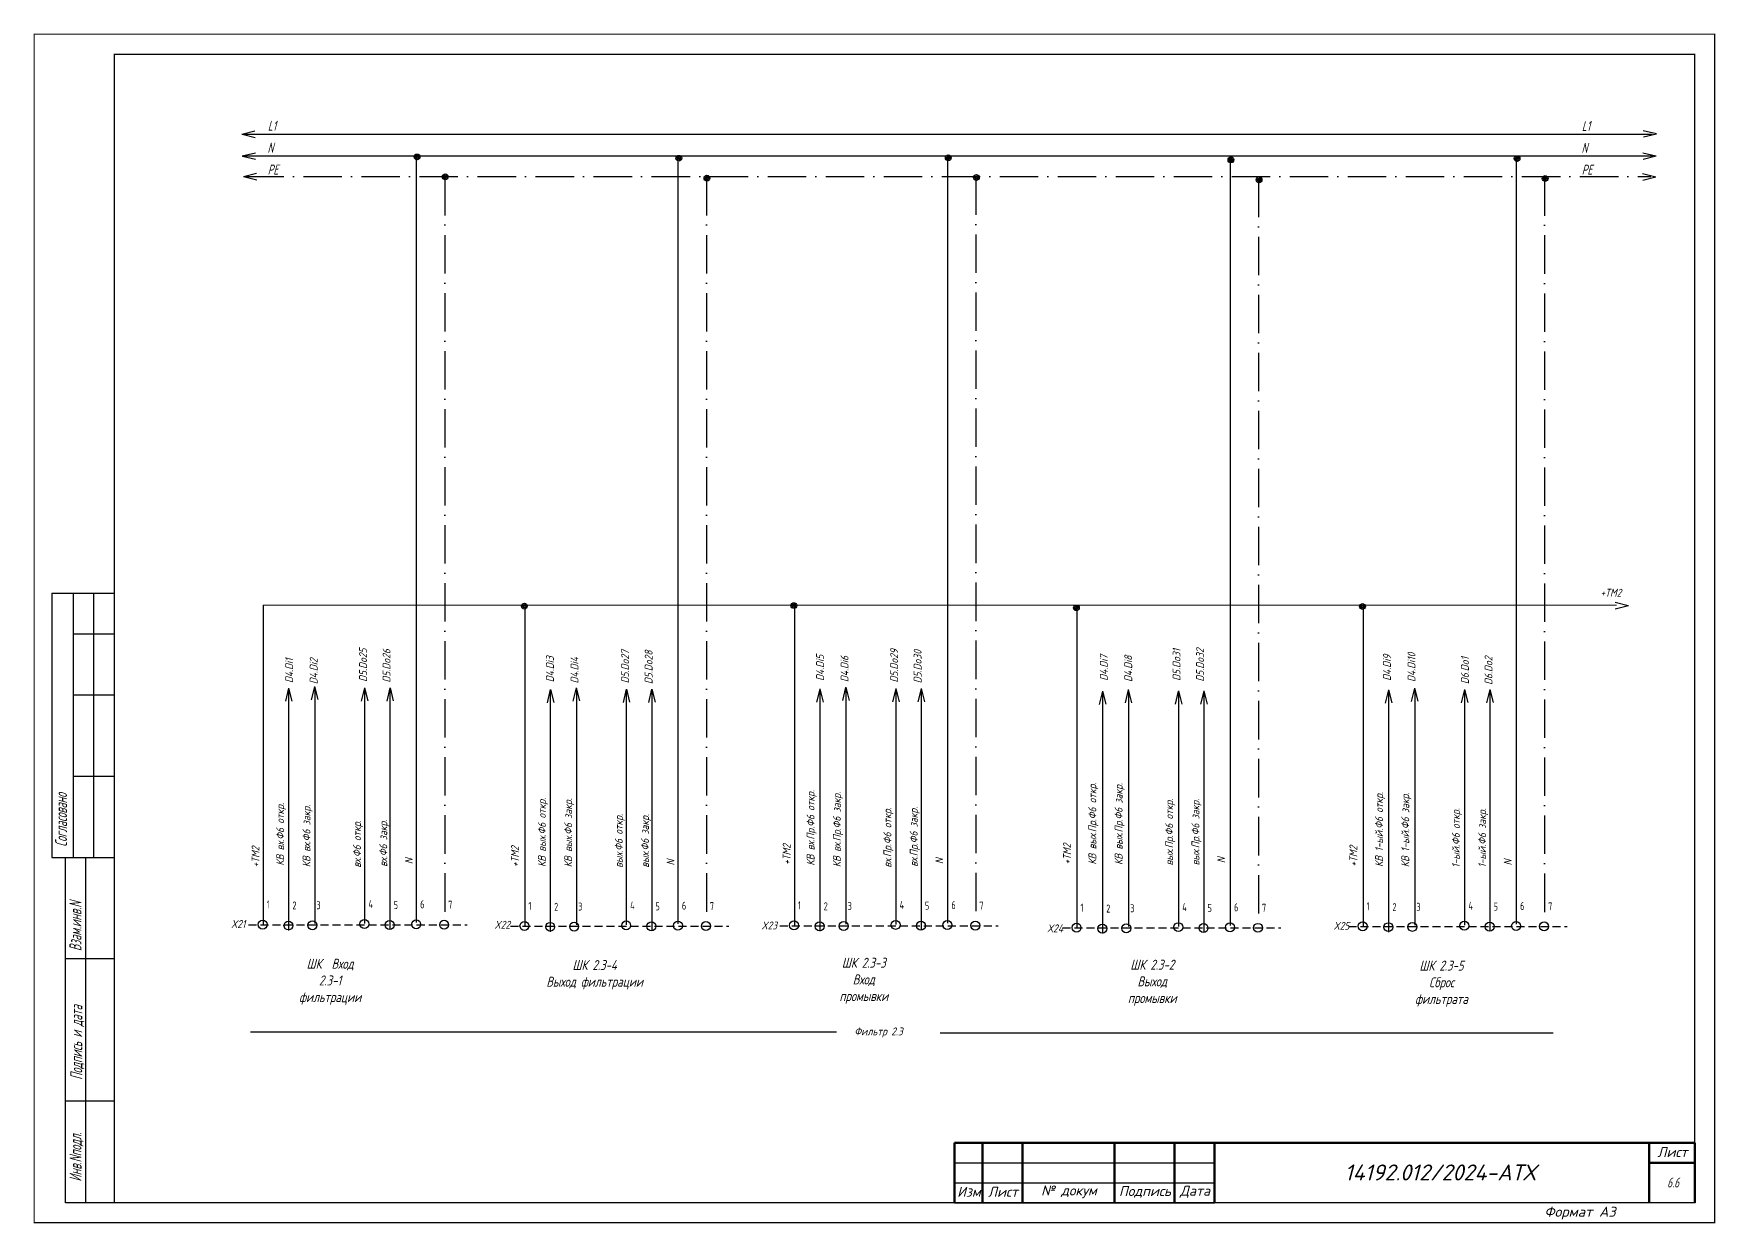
# Model space of a CAD drawing. Header units: millimetres. Extents: x 1510 to 10524, y 7125 to 13164.
# Drawn here: x 5186.1 to 5606.4, y 9092.5 to 9389.8 of the extents above; entities that cross this region are included whole.
import ezdxf
from ezdxf.enums import TextEntityAlignment as Align

# ---------------------------------------------------------------- set-up
doc = ezdxf.new("R2010")
doc.units = ezdxf.units.MM
doc.header["$LTSCALE"] = 4
for name, pattern in [('ACAD_ISO10W100', [18, 12, -3, 0, -3]), ('DASHED', [0.75, 0.5, -0.25]), ('SolidLine', [0])]:
    doc.linetypes.add(name, pattern=pattern)
for name, color, linetype in [('LOC', 8, 'Continuous'), ('RED_2.5mm^2', 1, 'Continuous'), ('SYMS', 7, 'Continuous'), ('Вспомогательная', 1, 'Continuous'), ('Текст', 2, 'Continuous')]:
    doc.layers.add(name, color=color, linetype=linetype)
for name, color, linetype, lineweight in [('RAMKA', 7, 'Continuous', 25), ('SHTAMP', 7, 'SolidLine', 25), ('Основеая', 5, 'Continuous', 60), ('СХЕМА', 7, 'Continuous', 25)]:
    doc.layers.add(name, color=color, linetype=linetype, lineweight=lineweight)
doc.styles.add('COTES', font='cs_gost2304.shx', dxfattribs={"width": 0.75, "oblique": 15})
doc.styles.add('ISOCPEUR', font='isocpeui.ttf')
doc.styles.add('Simplex00.10.00', font='simplex.shx')
doc.styles.add('Simplex25.085.15', font='', dxfattribs={"width": 0.85, "oblique": 15, "height": 2.5})
doc.styles.add('WD', font='romans.shx')
doc.styles.add('ГОСТ', font='isocpeur.ttf', dxfattribs={"oblique": 15})
doc.styles.add('Стиль мой-1', font='', dxfattribs={"width": 0.85, "oblique": 15, "height": 2.5})
doc.styles.get('Simplex25.085.15').set_extended_font_data('GOST type A')
doc.styles.get('Стиль мой-1').set_extended_font_data('GOST type A')

# ---------------------------------------------------------------- blocks, each defined once
blk = doc.blocks.new('Формат А3')
at = {"color": 0, "linetype": 'Continuous', "const_width": 0.3}
for points in [[(-420, 297), (0, 297), (0, 0), (-420, 0)], [(-400, 5), (-400, 292), (-5, 292), (-5, 5)]]:
    blk.add_lwpolyline(points, close=True, dxfattribs=at)
at = {"color": 0, "linetype": 'Continuous', "style": 'Simplex00.10.00', "oblique": 15}
blk.add_text('Формат А3', height=2.5, dxfattribs=at).set_placement((-33.67, 2.75), align=Align.MIDDLE_CENTER)
blk = doc.blocks.new('A$C73A268AF')
at = {"lineweight": 30}
for p, q in [((4.57, 157.46), (20.05, 157.46)), ((4.57, 157.46), (4.57, 91.46)), ((9.89, 157.46), (9.89, 91.46)), ((14.97, 157.46), (14.97, 91.46)), ((9.89, 147.31), (20.05, 147.31)), ((9.89, 132.08), (20.05, 132.08)), ((9.89, 111.77), (20.05, 111.77)), ((4.57, 91.46), (20.05, 91.46)), ((7.96, 5.15), (7.96, 91.46)), ((13.04, 5.15), (13.04, 91.46)), ((20.15, 66.08), (7.96, 66.08)), ((20.15, 30.54), (7.96, 30.54))]:
    blk.add_line(p, q, dxfattribs=at)
blk.add_lwpolyline([(20.15, 5.15), (7.96, 5.15)], dxfattribs=at)
at = {"layer": 'Вспомогательная', "color": 7}
for p, q in [((230.15, 15.15), (295.15, 15.15)), ((230.15, 10.15), (295.15, 10.15)), ((230.15, 5.15), (295.15, 5.15))]:
    blk.add_line(p, q, dxfattribs=at)
at = {"layer": 'Основеая', "color": 7}
for p, q in [((230.15, 20.15), (230.15, 5.15)), ((415.15, 20.15), (230.15, 20.15)), ((237.15, 20.15), (237.15, 5.15)), ((247.15, 20.15), (247.15, 5.15)), ((270.15, 20.15), (270.15, 5.15)), ((285.15, 20.15), (285.15, 5.15)), ((295.15, 20.15), (295.15, 5.15)), ((403.72, 20.15), (403.72, 5.15)), ((415.15, 20.15), (415.15, 5.15)), ((403.72, 15.15), (415.15, 15.15))]:
    blk.add_line(p, q, dxfattribs=at)
blk.add_blockref('Формат А3', (420.15, 0.15))
at = {"layer": 'RAMKA', "style": 'COTES', "oblique": 15, "width": 0.75}
for s, p in [('Согласовано', (8.35, 94.1)), ('Взам.инв.N', (11.94, 68.02)), ('Подпись и дата', (12.17, 35.86)), ('Инв.Nподл.', (11.97, 10.43))]:
    blk.add_text(s, height=3, rotation=90, dxfattribs=at).set_placement(p)
at = {"layer": 'Текст', "color": 7, "char_height": 2.5, "style": 'ГОСТ'}
for s, insert, width, attachment_point in [('{\\fISOCPEUR|b0|i0|c204|p34;Лист}', (413.32, 17.81), 11.4585, 6), ('{\\fISOCPEUR|b0|i0|c204|p34;Изм}', (233.75, 7.88), 7, 5), ('{\\fISOCPEUR|b0|i0|c204|p34;Лист}', (242.25, 7.88), 10, 5), ('{\\fISOCPEUR|b0|i0|c204|p34;№ докум}', (258.75, 7.88), 23, 5), ('{\\fISOCPEUR|b0|i0|c204|p34;Подпись}', (277.75, 7.88), 15, 5), ('{\\fISOCPEUR|b0|i0|c204|p34;Дата}', (290.25, 7.88), 10, 5)]:
    blk.add_mtext(s, dxfattribs=dict(at, insert=insert, width=width, attachment_point=attachment_point))
blk = doc.blocks.new('WDDOT')
for radius in [0.72, 0.449, 0.223]:
    blk.add_circle((0, 0), radius)
blk = doc.blocks.new('VT0W02')
blk.add_circle((0, 0), 0.0699)
at = {"style": 'WD'}
for tag, p, width in [('INST', (0.062, 0.42), 0.7), ('LOC', (0.062, 0.25), 0.7), ('DESC1', (0.053, -0.385), 0.8)]:
    blk.add_attdef(tag, p, '', height=0.125, dxfattribs=dict(at, width=width))
at = {"style": 'WD', "flags": 1}
for tag, p, height in [('X4TERM01', (-0.07, 0), 0.0125), ('X4TERMDESC01', (-0.055, -0.023), 0.025), ('X2TERMDESC01', (-0.006, 0.029), 0.025), ('STRIPSEQ', (0, 0), 0.00125), ('X2TERM01', (0, 0.07), 0.0125), ('X1TERMDESC01', (0.039, -0.003), 0.025), ('X1TERM01', (0.07, 0), 0.0125), ('LINKTERM', (0, -0.002), 0.00125), ('X8TERM01', (0, -0.07), 0.0125), ('X8TERMDESC01', (0, -0.054), 0.025)]:
    blk.add_attdef(tag, p, '', height=height, dxfattribs=at)
at = {"linetype": 'Continuous', "style": 'WD'}
for tag, p, height, width, flags in [('WIRENO', (0.062, 0.094), 0.125, 0.8, 8), ('TAGSTRIP', (0.053, -0.229), 0.125, 0.9, 8), ('DESC2', (0.053, -0.541), 0.125, 0.8, 8), ('CAT', (0.213, -0.406), 0.109, 0.8, 1), ('DESC3', (0.053, -0.698), 0.125, 0.8, 8)]:
    blk.add_attdef(tag, p, '', height=height, dxfattribs=dict(at, width=width, flags=flags))
at = {"linetype": 'Continuous', "style": 'WD', "width": 0.8, "flags": 1}
blk.add_attdef('MFG', text='', height=0.109, dxfattribs=at).set_placement((0.088, -0.406), align=Align.RIGHT)
at = {"style": 'WD', "width": 0.7, "flags": 1}
blk.add_attdef('ASSYCODE', (0.062, -0.281), '', height=0.01, dxfattribs=at)

msp = doc.modelspace()

# ---------------------------------------------------------------- linework, layer by layer
at = {"linetype": 'DASHED'}
for p, q in [((5239.82, 9167.1), (5294.42, 9167.1)), ((5305.23, 9166.77), (5359.83, 9166.77)), ((5372.58, 9166.9), (5427.18, 9166.9)), ((5443.21, 9166.34), (5497.81, 9166.34)), ((5514.72, 9166.69), (5569.32, 9166.69))]:
    msp.add_line(p, q, dxfattribs=at)
at = {"color": 7, "ltscale": 0.2}
for p, q in [((5386.73, 9140.27), (5240.33, 9140.27)), ((5412.69, 9140.1), (5565.87, 9140.1))]:
    msp.add_line(p, q, dxfattribs=at)
at = {"layer": 'RED_2.5mm^2', "linetype": 'Continuous', "ltscale": 0.2}
for p, q in [((5238.65, 9364.74), (5590.63, 9364.74)), ((5238.25, 9359.26), (5590.67, 9359.26)), ((5281.69, 9359.18), (5281.69, 9167.75)), ((5347.11, 9359.18), (5347.11, 9167.41)), ((5414.46, 9359.31), (5414.46, 9167.55)), ((5485.09, 9358.75), (5485.09, 9166.98)), ((5556.59, 9359.1), (5556.59, 9167.33)), ((5243.45, 9246.99), (5243.45, 9167.16)), ((5376.22, 9246.91), (5376.22, 9166.96)), ((5518.35, 9246.72), (5518.35, 9166.74)), ((5308.87, 9246.44), (5308.87, 9166.82)), ((5446.85, 9246.51), (5446.85, 9166.39)), ((5249.8, 9225.97), (5249.8, 9165.74)), ((5256.35, 9226.13), (5256.35, 9167.46)), ((5268.8, 9226.23), (5268.8, 9167.45)), ((5275.15, 9226.26), (5275.15, 9166.03)), ((5315.22, 9225.64), (5315.22, 9165.4)), ((5321.76, 9225.79), (5321.76, 9167.12)), ((5334.22, 9225.9), (5334.22, 9167.11)), ((5340.56, 9225.93), (5340.56, 9165.69)), ((5382.57, 9225.77), (5382.57, 9165.54)), ((5389.11, 9225.93), (5389.11, 9167.26)), ((5401.57, 9226.04), (5401.57, 9167.25)), ((5407.91, 9226.06), (5407.91, 9165.83)), ((5531.25, 9225.71), (5531.25, 9167.04)), ((5543.7, 9225.82), (5543.7, 9167.03)), ((5550.05, 9225.85), (5550.05, 9165.61)), ((5453.2, 9225.21), (5453.2, 9164.97)), ((5459.74, 9225.36), (5459.74, 9166.69)), ((5472.19, 9225.47), (5472.19, 9166.68)), ((5478.54, 9225.5), (5478.54, 9165.26)), ((5524.7, 9225.56), (5524.7, 9165.32))]:
    msp.add_line(p, q, dxfattribs=at)
at = {"layer": 'RED_2.5mm^2', "linetype": 'ACAD_ISO10W100', "ltscale": 0.2}
for p, q in [((5239.05, 9354.11), (5590.27, 9354.11)), ((5288.82, 9354.01), (5288.82, 9168.74)), ((5354.23, 9354.01), (5354.23, 9168.4)), ((5421.58, 9354.14), (5421.58, 9168.54)), ((5492.21, 9353.58), (5492.21, 9167.97)), ((5563.71, 9353.93), (5563.71, 9168.33))]:
    msp.add_line(p, q, dxfattribs=at)
at = {"layer": 'SYMS', "linetype": 'Continuous', "ltscale": 0.2}
for p, q in [((5238.13, 9364.71), (5241.4, 9365.52)), ((5238.17, 9364.68), (5241.44, 9363.88)), ((5591.66, 9364.77), (5588.39, 9365.57)), ((5591.69, 9364.74), (5588.42, 9363.92)), ((5238.25, 9359.26), (5241.52, 9360.07)), ((5238.29, 9359.22), (5241.55, 9358.43)), ((5591.54, 9359.2), (5588.28, 9360)), ((5591.58, 9359.17), (5588.31, 9358.35)), ((5238.54, 9354.16), (5241.81, 9354.97)), ((5238.57, 9354.12), (5241.84, 9353.32)), ((5591.49, 9353.98), (5588.22, 9354.78)), ((5591.53, 9353.95), (5588.25, 9353.14)), ((5584.62, 9246.87), (5581.36, 9247.67)), ((5584.66, 9246.83), (5581.39, 9246.02)), ((5249.8, 9226.25), (5249, 9222.98)), ((5249.83, 9226.28), (5250.64, 9223.01)), ((5256.26, 9226.64), (5255.46, 9223.37)), ((5256.29, 9226.68), (5257.1, 9223.41)), ((5268.78, 9226.31), (5267.99, 9223.05)), ((5268.82, 9226.35), (5269.63, 9223.08)), ((5275.13, 9226.31), (5274.33, 9223.05)), ((5275.16, 9226.35), (5275.97, 9223.08)), ((5315.21, 9225.91), (5314.41, 9222.64)), ((5315.25, 9225.95), (5316.06, 9222.67)), ((5321.67, 9226.31), (5320.87, 9223.04)), ((5321.71, 9226.34), (5322.52, 9223.07)), ((5334.2, 9225.98), (5333.4, 9222.71)), ((5334.23, 9226.02), (5335.04, 9222.74)), ((5340.54, 9225.98), (5339.74, 9222.71)), ((5340.58, 9226.02), (5341.39, 9222.74)), ((5382.56, 9226.05), (5381.76, 9222.78)), ((5382.6, 9226.08), (5383.41, 9222.81)), ((5389.02, 9226.44), (5388.22, 9223.18)), ((5389.06, 9226.48), (5389.87, 9223.21)), ((5401.55, 9226.12), (5400.75, 9222.85)), ((5401.58, 9226.15), (5402.39, 9222.88)), ((5407.89, 9226.12), (5407.09, 9222.85)), ((5407.93, 9226.15), (5408.74, 9222.88)), ((5459.65, 9225.88), (5458.85, 9222.61)), ((5459.68, 9225.91), (5460.49, 9222.64)), ((5472.21, 9225.59), (5473.02, 9222.31)), ((5478.55, 9225.59), (5479.37, 9222.31)), ((5524.7, 9225.83), (5523.9, 9222.56)), ((5524.73, 9225.87), (5525.54, 9222.6)), ((5531.16, 9226.23), (5530.36, 9222.96)), ((5531.19, 9226.27), (5532, 9222.99)), ((5543.68, 9225.9), (5542.88, 9222.63)), ((5543.72, 9225.94), (5544.53, 9222.67)), ((5550.03, 9225.9), (5549.23, 9222.63)), ((5550.06, 9225.94), (5550.87, 9222.67)), ((5453.19, 9225.48), (5452.39, 9222.21)), ((5453.22, 9225.52), (5454.03, 9222.25)), ((5472.17, 9225.55), (5471.38, 9222.28)), ((5478.52, 9225.55), (5477.72, 9222.28))]:
    msp.add_line(p, q, dxfattribs=at)
at = {"layer": 'СХЕМА', "color": 1, "linetype": 'Continuous', "lineweight": 20, "ltscale": 30}
msp.add_line((5581.72, 9246.99), (5243.44, 9246.99), dxfattribs=at)

# ---------------------------------------------------------------- block references
at = {"ltscale": 1.2}
msp.add_blockref('A$C73A268AF', (5186.09, 9092.53), dxfattribs=at)
at = {"layer": 'SYMS', "linetype": 'Continuous', "ltscale": 0.2}
for p in [(5281.93, 9359.02), (5347.34, 9358.69), (5414.69, 9358.82), (5485.32, 9358.26), (5556.83, 9358.61), (5288.96, 9354.07), (5354.37, 9353.73), (5421.72, 9353.87), (5492.35, 9353.3), (5563.86, 9353.65), (5308.73, 9246.75), (5376.08, 9246.89), (5446.7, 9246.32), (5518.21, 9246.67)]:
    msp.add_blockref('WDDOT', p, dxfattribs=at)
ref = msp.add_blockref('VT0W02', (5243.34, 9167.2), dxfattribs=dict(at, xscale=16, yscale=16, zscale=16))
ref.add_attrib('LOC', '1', (5244.34, 9171.2), dxfattribs={"layer": 'LOC', "height": 2, "style": 'WD', "width": 0.7})
ref = msp.add_blockref('VT0W02', (5249.78, 9166.96), dxfattribs=dict(at, xscale=16, yscale=16, zscale=16))
ref.add_attrib('LOC', '2', (5250.78, 9170.96), dxfattribs={"layer": 'LOC', "height": 2, "style": 'WD', "width": 0.7})
ref = msp.add_blockref('VT0W02', (5255.77, 9167.03), dxfattribs=dict(at, xscale=16, yscale=16, zscale=16))
ref.add_attrib('LOC', '3', (5256.77, 9171.03), dxfattribs={"layer": 'LOC', "height": 2, "style": 'WD', "width": 0.7})
ref = msp.add_blockref('VT0W02', (5268.77, 9167.32), dxfattribs=dict(at, xscale=16, yscale=16, zscale=16))
ref.add_attrib('LOC', '4', (5269.77, 9171.32), dxfattribs={"layer": 'LOC', "height": 2, "style": 'WD', "width": 0.7})
ref = msp.add_blockref('VT0W02', (5275.08, 9167.09), dxfattribs=dict(at, xscale=16, yscale=16, zscale=16))
ref.add_attrib('LOC', '5', (5276.08, 9171.09), dxfattribs={"layer": 'LOC', "height": 2, "style": 'WD', "width": 0.7})
ref = msp.add_blockref('VT0W02', (5281.7, 9167.26), dxfattribs=dict(at, xscale=16, yscale=16, zscale=16))
ref.add_attrib('LOC', '6', (5282.7, 9171.26), dxfattribs={"layer": 'LOC', "height": 2, "style": 'WD', "width": 0.7})
ref = msp.add_blockref('VT0W02', (5288.69, 9167.14), dxfattribs=dict(at, xscale=16, yscale=16, zscale=16))
ref.add_attrib('LOC', '7', (5289.69, 9171.14), dxfattribs={"layer": 'LOC', "height": 2, "style": 'WD', "width": 0.7})
ref = msp.add_blockref('VT0W02', (5308.76, 9166.86), dxfattribs=dict(at, xscale=16, yscale=16, zscale=16))
ref.add_attrib('LOC', '1', (5309.76, 9170.86), dxfattribs={"layer": 'LOC', "height": 2, "style": 'WD', "width": 0.7})
ref = msp.add_blockref('VT0W02', (5315.19, 9166.63), dxfattribs=dict(at, xscale=16, yscale=16, zscale=16))
ref.add_attrib('LOC', '2', (5316.19, 9170.63), dxfattribs={"layer": 'LOC', "height": 2, "style": 'WD', "width": 0.7})
ref = msp.add_blockref('VT0W02', (5321.18, 9166.7), dxfattribs=dict(at, xscale=16, yscale=16, zscale=16))
ref.add_attrib('LOC', '3', (5322.18, 9170.7), dxfattribs={"layer": 'LOC', "height": 2, "style": 'WD', "width": 0.7})
ref = msp.add_blockref('VT0W02', (5334.18, 9166.98), dxfattribs=dict(at, xscale=16, yscale=16, zscale=16))
ref.add_attrib('LOC', '4', (5335.18, 9170.98), dxfattribs={"layer": 'LOC', "height": 2, "style": 'WD', "width": 0.7})
ref = msp.add_blockref('VT0W02', (5340.49, 9166.76), dxfattribs=dict(at, xscale=16, yscale=16, zscale=16))
ref.add_attrib('LOC', '5', (5341.49, 9170.76), dxfattribs={"layer": 'LOC', "height": 2, "style": 'WD', "width": 0.7})
ref = msp.add_blockref('VT0W02', (5347.11, 9166.93), dxfattribs=dict(at, xscale=16, yscale=16, zscale=16))
ref.add_attrib('LOC', '6', (5348.11, 9170.93), dxfattribs={"layer": 'LOC', "height": 2, "style": 'WD', "width": 0.7})
ref = msp.add_blockref('VT0W02', (5354.1, 9166.81), dxfattribs=dict(at, xscale=16, yscale=16, zscale=16))
ref.add_attrib('LOC', '7', (5355.1, 9170.81), dxfattribs={"layer": 'LOC', "height": 2, "style": 'WD', "width": 0.7})
ref = msp.add_blockref('VT0W02', (5376.11, 9167), dxfattribs=dict(at, xscale=16, yscale=16, zscale=16))
ref.add_attrib('LOC', '1', (5377.11, 9171), dxfattribs={"layer": 'LOC', "height": 2, "style": 'WD', "width": 0.7})
ref = msp.add_blockref('VT0W02', (5382.54, 9166.77), dxfattribs=dict(at, xscale=16, yscale=16, zscale=16))
ref.add_attrib('LOC', '2', (5383.54, 9170.77), dxfattribs={"layer": 'LOC', "height": 2, "style": 'WD', "width": 0.7})
ref = msp.add_blockref('VT0W02', (5388.53, 9166.83), dxfattribs=dict(at, xscale=16, yscale=16, zscale=16))
ref.add_attrib('LOC', '3', (5389.53, 9170.83), dxfattribs={"layer": 'LOC', "height": 2, "style": 'WD', "width": 0.7})
ref = msp.add_blockref('VT0W02', (5401.53, 9167.12), dxfattribs=dict(at, xscale=16, yscale=16, zscale=16))
ref.add_attrib('LOC', '4', (5402.53, 9171.12), dxfattribs={"layer": 'LOC', "height": 2, "style": 'WD', "width": 0.7})
ref = msp.add_blockref('VT0W02', (5407.84, 9166.9), dxfattribs=dict(at, xscale=16, yscale=16, zscale=16))
ref.add_attrib('LOC', '5', (5408.84, 9170.9), dxfattribs={"layer": 'LOC', "height": 2, "style": 'WD', "width": 0.7})
ref = msp.add_blockref('VT0W02', (5414.46, 9167.06), dxfattribs=dict(at, xscale=16, yscale=16, zscale=16))
ref.add_attrib('LOC', '6', (5415.46, 9171.06), dxfattribs={"layer": 'LOC', "height": 2, "style": 'WD', "width": 0.7})
ref = msp.add_blockref('VT0W02', (5421.45, 9166.94), dxfattribs=dict(at, xscale=16, yscale=16, zscale=16))
ref.add_attrib('LOC', '7', (5422.45, 9170.94), dxfattribs={"layer": 'LOC', "height": 2, "style": 'WD', "width": 0.7})
ref = msp.add_blockref('VT0W02', (5446.73, 9166.43), dxfattribs=dict(at, xscale=16, yscale=16, zscale=16))
ref.add_attrib('LOC', '1', (5447.73, 9170.43), dxfattribs={"layer": 'LOC', "height": 2, "style": 'WD', "width": 0.7})
ref = msp.add_blockref('VT0W02', (5453.17, 9166.2), dxfattribs=dict(at, xscale=16, yscale=16, zscale=16))
ref.add_attrib('LOC', '2', (5454.17, 9170.2), dxfattribs={"layer": 'LOC', "height": 2, "style": 'WD', "width": 0.7})
ref = msp.add_blockref('VT0W02', (5459.16, 9166.27), dxfattribs=dict(at, xscale=16, yscale=16, zscale=16))
ref.add_attrib('LOC', '3', (5460.16, 9170.27), dxfattribs={"layer": 'LOC', "height": 2, "style": 'WD', "width": 0.7})
ref = msp.add_blockref('VT0W02', (5472.16, 9166.55), dxfattribs=dict(at, xscale=16, yscale=16, zscale=16))
ref.add_attrib('LOC', '4', (5473.16, 9170.55), dxfattribs={"layer": 'LOC', "height": 2, "style": 'WD', "width": 0.7})
ref = msp.add_blockref('VT0W02', (5478.47, 9166.33), dxfattribs=dict(at, xscale=16, yscale=16, zscale=16))
ref.add_attrib('LOC', '5', (5479.47, 9170.33), dxfattribs={"layer": 'LOC', "height": 2, "style": 'WD', "width": 0.7})
ref = msp.add_blockref('VT0W02', (5485.09, 9166.5), dxfattribs=dict(at, xscale=16, yscale=16, zscale=16))
ref.add_attrib('LOC', '6', (5486.09, 9170.5), dxfattribs={"layer": 'LOC', "height": 2, "style": 'WD', "width": 0.7})
ref = msp.add_blockref('VT0W02', (5492.08, 9166.38), dxfattribs=dict(at, xscale=16, yscale=16, zscale=16))
ref.add_attrib('LOC', '7', (5493.08, 9170.38), dxfattribs={"layer": 'LOC', "height": 2, "style": 'WD', "width": 0.7})
ref = msp.add_blockref('VT0W02', (5518.24, 9166.78), dxfattribs=dict(at, xscale=16, yscale=16, zscale=16))
ref.add_attrib('LOC', '1', (5519.24, 9170.78), dxfattribs={"layer": 'LOC', "height": 2, "style": 'WD', "width": 0.7})
ref = msp.add_blockref('VT0W02', (5524.68, 9166.55), dxfattribs=dict(at, xscale=16, yscale=16, zscale=16))
ref.add_attrib('LOC', '2', (5525.68, 9170.55), dxfattribs={"layer": 'LOC', "height": 2, "style": 'WD', "width": 0.7})
ref = msp.add_blockref('VT0W02', (5530.67, 9166.62), dxfattribs=dict(at, xscale=16, yscale=16, zscale=16))
ref.add_attrib('LOC', '3', (5531.67, 9170.62), dxfattribs={"layer": 'LOC', "height": 2, "style": 'WD', "width": 0.7})
ref = msp.add_blockref('VT0W02', (5543.67, 9166.9), dxfattribs=dict(at, xscale=16, yscale=16, zscale=16))
ref.add_attrib('LOC', '4', (5544.67, 9170.9), dxfattribs={"layer": 'LOC', "height": 2, "style": 'WD', "width": 0.7})
ref = msp.add_blockref('VT0W02', (5549.98, 9166.68), dxfattribs=dict(at, xscale=16, yscale=16, zscale=16))
ref.add_attrib('LOC', '5', (5550.98, 9170.68), dxfattribs={"layer": 'LOC', "height": 2, "style": 'WD', "width": 0.7})
ref = msp.add_blockref('VT0W02', (5556.6, 9166.85), dxfattribs=dict(at, xscale=16, yscale=16, zscale=16))
ref.add_attrib('LOC', '6', (5557.6, 9170.85), dxfattribs={"layer": 'LOC', "height": 2, "style": 'WD', "width": 0.7})
ref = msp.add_blockref('VT0W02', (5563.59, 9166.73), dxfattribs=dict(at, xscale=16, yscale=16, zscale=16))
ref.add_attrib('LOC', '7', (5564.59, 9170.73), dxfattribs={"layer": 'LOC', "height": 2, "style": 'WD', "width": 0.7})

# ---------------------------------------------------------------- texts
at = {"style": 'Simplex25.085.15', "oblique": 15}
for s, height, width, p in [('L1', 2.5, 0.85, (5244.61, 9365.56)), ('L1', 2.5, 0.85, (5573.02, 9365.52)), ('N', 2.5, 0.85, (5244.54, 9360.08)), ('N', 2.5, 0.85, (5572.94, 9360.04)), ('PE', 2.5, 0.85, (5244.59, 9354.61)), ('PE', 2.5, 0.85, (5572.99, 9354.57)), ('+ТМ2', 1.961, 1.083459, (5577.67, 9249.14)), ('X21', 1.961, 1.083459, (5235.44, 9166.36)), ('X22', 1.961, 1.083459, (5301.27, 9166.17)), ('X23', 1.961, 1.083459, (5367.99, 9165.99)), ('X24', 1.961, 1.083459, (5439.36, 9165.27)), ('X25', 1.961, 1.083459, (5510.96, 9165.91)), ('Фильтр 2.3', 1.961, 1.083459, (5391.21, 9139.52))]:
    msp.add_text(s, height=height, dxfattribs=dict(at, width=width)).set_placement(p)
at = {"color": 3, "style": 'Simplex25.085.15', "oblique": 15, "width": 1.083459}
for s, p in [('D4.Di2', (5257.06, 9227.26)), ('D5.Do25', (5269.4, 9227.84)), ('D5.Do26', (5275.28, 9227.65)), ('D4.Di3', (5316.12, 9227.74)), ('D4.Di4', (5322.24, 9227.44)), ('D5.Do27', (5334.9, 9227.47)), ('D5.Do28', (5340.78, 9227.28)), ('D4.Di5', (5383.62, 9228.07)), ('D4.Di6', (5389.74, 9227.78)), ('D5.Do29', (5402.12, 9227.67)), ('D5.Do30', (5408.01, 9227.48)), ('D4.Di7', (5454.52, 9228.11)), ('D4.Di8', (5460.64, 9227.82)), ('D5.Do31', (5472.71, 9228.09)), ('D5.Do32', (5478.59, 9227.9)), ('D4.Di9', (5525.3, 9228.1)), ('D4.Di10', (5531.42, 9227.81)), ('D6.Do1', (5544.79, 9227.27)), ('D6.Do2', (5550.68, 9227.08)), ('D4.Di1', (5250.94, 9227.55))]:
    msp.add_text(s, height=1.961, rotation=90, dxfattribs=at).set_placement(p)
at = {"style": 'Simplex25.085.15', "oblique": 15, "width": 1.083459}
for s, height, p in [('КВ вх.Пр.Ф6 откр.', 1.9613, (5381.25, 9181.91)), ('КВ вых.Пр.Ф6 откр.', 1.9613, (5451.67, 9182.16)), ('КВ вых.Пр.Ф6 закр.', 1.9613, (5458.24, 9182.09)), ('КВ вх.Ф6 откр.', 1.9613, (5248.69, 9181.9)), ('КВ вх.Ф6 закр.', 1.9613, (5255.26, 9181.51)), ('КВ вых.Ф6 откр.', 1.9613, (5314.1, 9181.57)), ('КВ вых.Ф6 закр.', 1.9613, (5320.67, 9181.5)), ('КВ вх.Пр.Ф6 закр.', 1.9613, (5387.82, 9181.52)), ('вх.Пр.Ф6 откр.', 1.9613, (5400.45, 9181.41)), ('вх.Пр.Ф6 закр.', 1.9613, (5407.02, 9181.63)), ('вых.Пр.Ф6 откр.', 1.9613, (5470.87, 9181.95)), ('вых.Пр.Ф6 закр.', 1.9613, (5477.44, 9181.98)), ('КВ 1-ый.Ф6 откр.', 1.9613, (5523.32, 9181.59)), ('КВ 1-ый.Ф6 закр.', 1.9613, (5529.88, 9181.52)), ('1-ый.Ф6 откр.', 1.9613, (5542.52, 9181.38)), ('вх.Ф6 откр.', 1.9613, (5267.89, 9181.4)), ('вх.Ф6 закр.', 1.9613, (5274.46, 9181.62)), ('вых.Ф6 откр.', 1.9613, (5333.3, 9181.36)), ('вых.Ф6 закр.', 1.9613, (5339.87, 9181.4)), ('1-ый.Ф6 закр.', 1.9613, (5549.09, 9181.42)), ('+ТМ2', 1.961, (5242.54, 9181.45)), ('N', 1.96, (5280.85, 9182.29)), ('+ТМ2', 1.961, (5307.37, 9181.54)), ('N', 1.96, (5346.27, 9181.95)), ('+ТМ2', 1.961, (5375.27, 9182.08)), ('N', 1.96, (5413.42, 9182.3)), ('+ТМ2', 1.961, (5445.34, 9182.18)), ('N', 1.96, (5483.84, 9182.54)), ('+ТМ2', 1.961, (5516.89, 9181.64)), ('N', 1.96, (5555.48, 9181.97))]:
    msp.add_text(s, height=height, rotation=90, dxfattribs=at).set_placement(p)
at = {"color": 7, "lineweight": 25, "insert": (5594.34, 9103.99), "char_height": 2.5, "attachment_point": 1, "style": 'Стиль мой-1'}
msp.add_mtext_dynamic_manual_height_columns('6.6', width=5.3031, gutter_width=12.5, heights=[0], dxfattribs=at)
at = {"layer": 'SHTAMP', "color": 0, "style": 'ISOCPEUR'}
msp.add_text('14192.012/2024-АТХ', height=4, dxfattribs=at).set_placement((5537.58, 9103.25), align=Align.CENTER)
at = {"layer": 'SYMS', "linetype": 'Continuous', "char_height": 2.5, "attachment_point": 2}
for s, insert, width in [('{\\Fsimplex|c204;\\Q15;\\W0.75;\\C0;ШК  Вход 2.3-1 фильтрации}', (5260.18, 9158.64), 16.2192), ('{\\Fsimplex|c204;\\Q15;\\W0.75;\\C0;ШК 2.3-3\\PВход промывки}', (5393.56, 9158.9), 16.2192), ('{\\Fsimplex|c204;\\Q15;\\W0.75;\\C0;ШК 2.3-2 Выход промывки}', (5465.65, 9158.41), 16.2192), ('{\\Fsimplex|c204;\\Q15;\\W0.75;\\C0;ШК 2.3-4\\PВыход фильтрации}', (5326.29, 9158.32), 27.2347), ('{\\Fsimplex|c204;\\Q15;\\W0.75;\\C0;ШК 2.3-5\\PСброс фильтрата}', (5537.94, 9158.19), 16.2192)]:
    msp.add_mtext(s, dxfattribs=dict(at, insert=insert, width=width))

doc.saveas('drawing.dxf')
